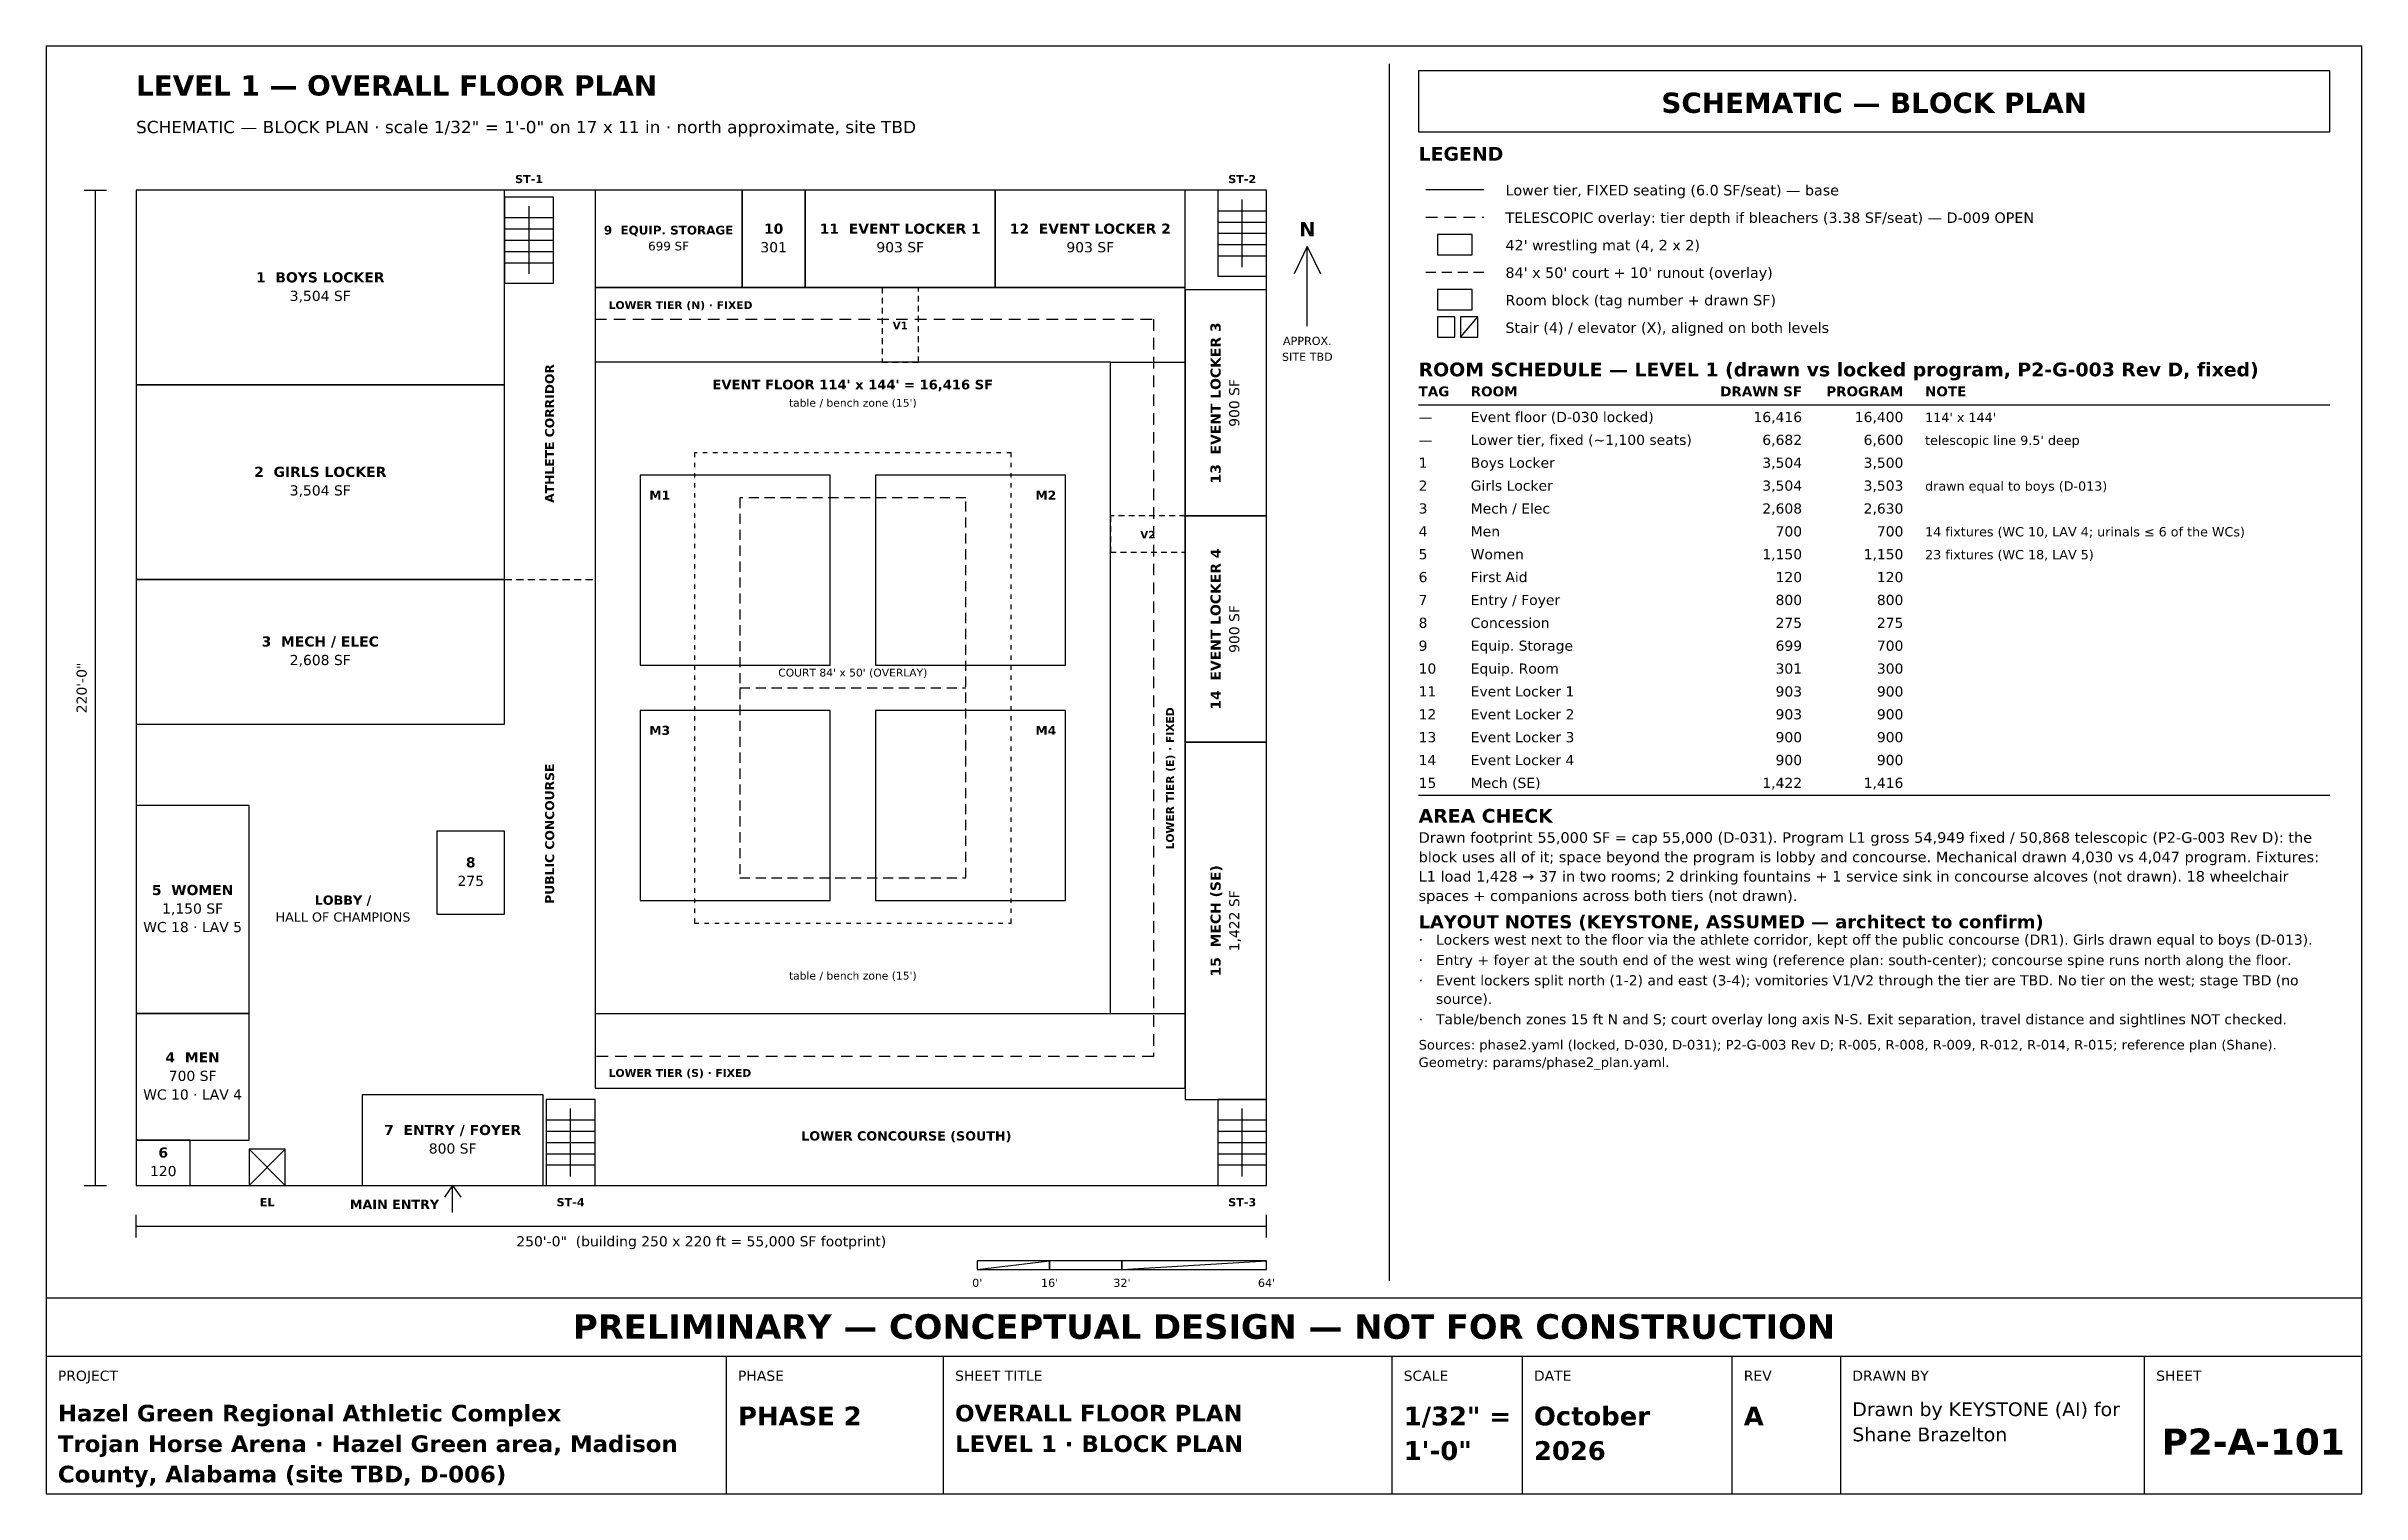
# Model space of a CAD drawing. Header units: inches. Extents: x 0.5 to 16.5, y 0.5 to 10.5.
import ezdxf
from ezdxf.enums import TextEntityAlignment as Align

# ---------------------------------------------------------------- set-up
doc = ezdxf.new("R2010")
doc.units = ezdxf.units.IN
doc.header["$MEASUREMENT"] = 0
for name, color, linetype in [('A-ANNO-DIMS', 7, 'Continuous'), ('A-ANNO-TABL', 7, 'Continuous'), ('A-ANNO-TEXT', 7, 'Continuous'), ('A-AREA-BLCK', 7, 'Continuous'), ('A-AREA-IDEN', 7, 'Continuous'), ('A-FLOR-CORT', 7, 'Continuous'), ('A-FLOR-MATS', 7, 'Continuous'), ('A-FLOR-STRS', 7, 'Continuous'), ('A-SEAT-FIXD', 7, 'Continuous'), ('A-SEAT-TELE', 7, 'Continuous'), ('A-WALL-BLDG', 7, 'Continuous'), ('G-ANNO-TTLB', 7, 'Continuous')]:
    doc.layers.add(name, color=color, linetype=linetype)
doc.styles.add('KS-BOLD', font='DejaVuSans-Bold.ttf')
doc.styles.add('KS-REG', font='DejaVuSans.ttf')

msp = doc.modelspace()

# ---------------------------------------------------------------- linework, layer by layer
at = {"layer": 'A-ANNO-DIMS'}
for p, q in [((0.761, 9.505), (0.917, 9.505)), ((0.839, 2.63), (0.839, 9.505)), ((9.214, 9.117), (9.124, 8.927)), ((9.214, 8.567), (9.214, 9.117)), ((9.214, 9.117), (9.304, 8.927)), ((0.761, 2.63), (0.917, 2.63)), ((3.308, 2.63), (3.251, 2.549)), ((3.308, 2.442), (3.308, 2.63)), ((3.308, 2.63), (3.364, 2.549)), ((1.12, 2.271), (1.12, 2.427)), ((8.932, 2.271), (8.932, 2.427)), ((1.12, 2.349), (8.932, 2.349)), ((6.933, 2.049), (7.433, 2.109)), ((7.933, 2.049), (8.932, 2.109))]:
    msp.add_line(p, q, dxfattribs=at)
for points in [[(6.933, 2.049), (7.433, 2.049), (7.433, 2.109), (6.933, 2.109)], [(7.433, 2.049), (7.933, 2.049), (7.933, 2.109), (7.433, 2.109)], [(7.933, 2.049), (8.932, 2.049), (8.932, 2.109), (7.933, 2.109)]]:
    msp.add_lwpolyline(points, close=True, dxfattribs=at)
at = {"layer": 'A-ANNO-TABL'}
for p, q in [((9.983, 8.022), (16.28, 8.022)), ((9.983, 5.326), (16.28, 5.326))]:
    msp.add_line(p, q, dxfattribs=at)
at = {"layer": 'A-ANNO-TEXT'}
for p, q in [((9.783, 1.97), (9.783, 10.38)), ((10.033, 9.51), (10.433, 9.51)), ((10.033, 9.32), (10.113, 9.32)), ((10.163, 9.32), (10.243, 9.32)), ((10.293, 9.32), (10.373, 9.32)), ((10.423, 9.32), (10.433, 9.32)), ((10.033, 8.94), (10.103, 8.94)), ((10.143, 8.94), (10.213, 8.94)), ((10.253, 8.94), (10.323, 8.94)), ((10.363, 8.94), (10.433, 8.94)), ((10.273, 8.49), (10.393, 8.63))]:
    msp.add_line(p, q, dxfattribs=at)
for points in [[(9.983, 9.91), (16.28, 9.91), (16.28, 10.33), (9.983, 10.33)], [(10.113, 9.06), (10.353, 9.06), (10.353, 9.2), (10.113, 9.2)], [(10.113, 8.68), (10.353, 8.68), (10.353, 8.82), (10.113, 8.82)], [(10.113, 8.49), (10.233, 8.49), (10.233, 8.63), (10.113, 8.63)], [(10.273, 8.49), (10.393, 8.49), (10.393, 8.63), (10.273, 8.63)]]:
    msp.add_lwpolyline(points, close=True, dxfattribs=at)
at = {"layer": 'A-AREA-BLCK'}
for p, q in [((6.316, 8.833), (6.276, 8.833)), ((6.276, 8.833), (6.276, 8.793)), ((6.386, 8.833), (6.346, 8.833)), ((6.456, 8.833), (6.416, 8.833)), ((6.526, 8.833), (6.486, 8.833)), ((6.526, 8.807), (6.526, 8.833)), ((6.276, 8.763), (6.276, 8.723)), ((6.276, 8.693), (6.276, 8.653)), ((6.526, 8.737), (6.526, 8.777)), ((6.526, 8.667), (6.526, 8.707)), ((6.276, 8.623), (6.276, 8.583)), ((6.276, 8.553), (6.276, 8.513)), ((6.276, 8.483), (6.276, 8.443)), ((6.526, 8.597), (6.526, 8.637)), ((6.526, 8.527), (6.526, 8.567)), ((6.526, 8.457), (6.526, 8.497)), ((6.276, 8.413), (6.276, 8.373)), ((6.276, 8.343), (6.276, 8.317)), ((6.526, 8.387), (6.526, 8.427)), ((6.526, 8.317), (6.526, 8.357)), ((6.276, 8.317), (6.316, 8.317)), ((6.346, 8.317), (6.386, 8.317)), ((6.416, 8.317), (6.456, 8.317)), ((6.486, 8.317), (6.526, 8.317)), ((7.88, 7.255), (7.854, 7.255)), ((7.854, 7.255), (7.854, 7.215)), ((7.95, 7.255), (7.91, 7.255)), ((8.02, 7.255), (7.98, 7.255)), ((8.09, 7.255), (8.05, 7.255)), ((8.16, 7.255), (8.12, 7.255)), ((8.23, 7.255), (8.19, 7.255)), ((8.3, 7.255), (8.26, 7.255)), ((8.37, 7.255), (8.33, 7.255)), ((8.37, 7.215), (8.37, 7.255)), ((7.854, 7.185), (7.854, 7.145)), ((7.854, 7.115), (7.854, 7.075)), ((7.854, 7.045), (7.854, 7.005)), ((8.37, 7.145), (8.37, 7.185)), ((8.37, 7.075), (8.37, 7.115)), ((8.37, 7.005), (8.37, 7.045)), ((7.854, 7.005), (7.894, 7.005)), ((7.924, 7.005), (7.964, 7.005)), ((7.994, 7.005), (8.034, 7.005)), ((8.064, 7.005), (8.104, 7.005)), ((8.134, 7.005), (8.174, 7.005)), ((8.204, 7.005), (8.244, 7.005)), ((8.274, 7.005), (8.314, 7.005)), ((8.344, 7.005), (8.37, 7.005)), ((3.667, 6.817), (3.717, 6.817)), ((3.747, 6.817), (3.797, 6.817)), ((3.827, 6.817), (3.877, 6.817)), ((3.907, 6.817), (3.957, 6.817)), ((3.987, 6.817), (4.037, 6.817)), ((4.067, 6.817), (4.117, 6.817)), ((4.147, 6.817), (4.197, 6.817)), ((4.227, 6.817), (4.277, 6.817))]:
    msp.add_line(p, q, dxfattribs=at)
for points in [[(1.12, 8.161), (3.667, 8.161), (3.667, 9.505), (1.12, 9.505)], [(4.292, 8.833), (5.308, 8.833), (5.308, 9.505), (4.292, 9.505)], [(5.308, 8.833), (5.745, 8.833), (5.745, 9.505), (5.308, 9.505)], [(5.745, 8.833), (7.058, 8.833), (7.058, 9.505), (5.745, 9.505)], [(7.058, 8.833), (8.37, 8.833), (8.37, 9.505), (7.058, 9.505)], [(8.37, 7.255), (8.932, 7.255), (8.932, 8.817), (8.37, 8.817)], [(1.12, 6.817), (3.667, 6.817), (3.667, 8.161), (1.12, 8.161)], [(8.37, 5.692), (8.932, 5.692), (8.932, 7.255), (8.37, 7.255)], [(1.12, 5.817), (3.667, 5.817), (3.667, 6.817), (1.12, 6.817)], [(8.37, 3.224), (8.932, 3.224), (8.932, 5.692), (8.37, 5.692)], [(1.12, 3.817), (1.901, 3.817), (1.901, 5.255), (1.12, 5.255)], [(3.198, 4.505), (3.667, 4.505), (3.667, 5.078), (3.198, 5.078)], [(1.12, 2.942), (1.901, 2.942), (1.901, 3.817), (1.12, 3.817)], [(2.683, 2.63), (3.933, 2.63), (3.933, 3.255), (2.683, 3.255)], [(1.12, 2.63), (1.495, 2.63), (1.495, 2.942), (1.12, 2.942)]]:
    msp.add_lwpolyline(points, close=True, dxfattribs=at)
at = {"layer": 'A-FLOR-CORT'}
for p, q in [((4.997, 7.692), (4.979, 7.692)), ((4.979, 7.692), (4.979, 7.662)), ((5.067, 7.692), (5.037, 7.692)), ((5.137, 7.692), (5.107, 7.692)), ((5.207, 7.692), (5.177, 7.692)), ((5.277, 7.692), (5.247, 7.692)), ((5.347, 7.692), (5.317, 7.692)), ((5.417, 7.692), (5.387, 7.692)), ((5.487, 7.692), (5.457, 7.692)), ((5.557, 7.692), (5.527, 7.692)), ((5.627, 7.692), (5.597, 7.692)), ((5.697, 7.692), (5.667, 7.692)), ((5.767, 7.692), (5.737, 7.692)), ((5.837, 7.692), (5.807, 7.692)), ((5.907, 7.692), (5.877, 7.692)), ((5.977, 7.692), (5.947, 7.692)), ((6.047, 7.692), (6.017, 7.692)), ((6.117, 7.692), (6.087, 7.692)), ((6.187, 7.692), (6.157, 7.692)), ((6.257, 7.692), (6.227, 7.692)), ((6.327, 7.692), (6.297, 7.692)), ((6.397, 7.692), (6.367, 7.692)), ((6.467, 7.692), (6.437, 7.692)), ((6.537, 7.692), (6.507, 7.692)), ((6.607, 7.692), (6.577, 7.692)), ((6.677, 7.692), (6.647, 7.692)), ((6.747, 7.692), (6.717, 7.692)), ((6.817, 7.692), (6.787, 7.692)), ((6.887, 7.692), (6.857, 7.692)), ((6.957, 7.692), (6.927, 7.692)), ((7.027, 7.692), (6.997, 7.692)), ((7.097, 7.692), (7.067, 7.692)), ((7.167, 7.692), (7.137, 7.692)), ((7.167, 7.662), (7.167, 7.692)), ((4.979, 7.622), (4.979, 7.592)), ((4.979, 7.552), (4.979, 7.522)), ((7.167, 7.592), (7.167, 7.622)), ((7.167, 7.522), (7.167, 7.552)), ((4.979, 7.482), (4.979, 7.452)), ((4.979, 7.412), (4.979, 7.382)), ((5.314, 7.38), (5.292, 7.38)), ((5.292, 7.38), (5.292, 7.31)), ((5.424, 7.38), (5.354, 7.38)), ((5.534, 7.38), (5.464, 7.38)), ((5.644, 7.38), (5.574, 7.38)), ((5.754, 7.38), (5.684, 7.38)), ((5.864, 7.38), (5.794, 7.38)), ((5.974, 7.38), (5.904, 7.38)), ((6.084, 7.38), (6.014, 7.38)), ((6.194, 7.38), (6.124, 7.38)), ((6.304, 7.38), (6.234, 7.38)), ((6.414, 7.38), (6.344, 7.38)), ((6.524, 7.38), (6.454, 7.38)), ((6.634, 7.38), (6.564, 7.38)), ((6.744, 7.38), (6.674, 7.38)), ((6.854, 7.38), (6.784, 7.38)), ((7.167, 7.452), (7.167, 7.482)), ((7.167, 7.382), (7.167, 7.412)), ((4.979, 7.342), (4.979, 7.312)), ((4.979, 7.272), (4.979, 7.242)), ((4.979, 7.202), (4.979, 7.172)), ((5.292, 7.27), (5.292, 7.2)), ((6.854, 7.285), (6.854, 7.355)), ((6.854, 7.175), (6.854, 7.245)), ((7.167, 7.312), (7.167, 7.342)), ((7.167, 7.242), (7.167, 7.272)), ((7.167, 7.172), (7.167, 7.202)), ((4.979, 7.132), (4.979, 7.102)), ((4.979, 7.062), (4.979, 7.032)), ((5.292, 7.16), (5.292, 7.09)), ((5.292, 7.05), (5.292, 6.98)), ((6.854, 7.065), (6.854, 7.135)), ((7.167, 7.102), (7.167, 7.132)), ((7.167, 7.032), (7.167, 7.062)), ((4.979, 6.992), (4.979, 6.962)), ((4.979, 6.922), (4.979, 6.893)), ((5.292, 6.94), (5.292, 6.87)), ((6.854, 6.955), (6.854, 7.025)), ((6.854, 6.845), (6.854, 6.915)), ((7.167, 6.962), (7.167, 6.992)), ((7.167, 6.893), (7.167, 6.922)), ((4.979, 6.853), (4.979, 6.822)), ((4.979, 6.782), (4.979, 6.752)), ((5.292, 6.83), (5.292, 6.76)), ((5.292, 6.72), (5.292, 6.65)), ((6.854, 6.735), (6.854, 6.805)), ((7.167, 6.822), (7.167, 6.853)), ((7.167, 6.752), (7.167, 6.782)), ((4.979, 6.712), (4.979, 6.682)), ((4.979, 6.643), (4.979, 6.612)), ((4.979, 6.572), (4.979, 6.542)), ((5.292, 6.61), (5.292, 6.54)), ((6.854, 6.625), (6.854, 6.695)), ((6.854, 6.515), (6.854, 6.585)), ((7.167, 6.682), (7.167, 6.712)), ((7.167, 6.612), (7.167, 6.643)), ((7.167, 6.542), (7.167, 6.572)), ((4.979, 6.502), (4.979, 6.472)), ((4.979, 6.432), (4.979, 6.402)), ((5.292, 6.5), (5.292, 6.43)), ((6.854, 6.405), (6.854, 6.475)), ((7.167, 6.472), (7.167, 6.502)), ((7.167, 6.402), (7.167, 6.432)), ((4.979, 6.362), (4.979, 6.332)), ((4.979, 6.292), (4.979, 6.262)), ((5.292, 6.39), (5.292, 6.32)), ((5.292, 6.28), (5.292, 6.21)), ((6.854, 6.295), (6.854, 6.365)), ((6.854, 6.185), (6.854, 6.255)), ((7.167, 6.332), (7.167, 6.362)), ((7.167, 6.262), (7.167, 6.292)), ((4.979, 6.222), (4.979, 6.192)), ((4.979, 6.152), (4.979, 6.122)), ((4.979, 6.082), (4.979, 6.052)), ((5.292, 6.17), (5.292, 6.1)), ((6.854, 6.075), (6.854, 6.145)), ((7.167, 6.192), (7.167, 6.222)), ((7.167, 6.122), (7.167, 6.152)), ((7.167, 6.052), (7.167, 6.082)), ((4.979, 6.012), (4.979, 5.982)), ((4.979, 5.942), (4.979, 5.912)), ((5.292, 6.067), (5.362, 6.067)), ((5.292, 6.06), (5.292, 5.99)), ((5.292, 5.95), (5.292, 5.88)), ((5.402, 6.067), (5.472, 6.067)), ((5.512, 6.067), (5.582, 6.067)), ((5.622, 6.067), (5.692, 6.067)), ((5.732, 6.067), (5.802, 6.067)), ((5.842, 6.067), (5.912, 6.067)), ((5.952, 6.067), (6.022, 6.067)), ((6.062, 6.067), (6.132, 6.067)), ((6.172, 6.067), (6.242, 6.067)), ((6.282, 6.067), (6.352, 6.067)), ((6.392, 6.067), (6.462, 6.067)), ((6.502, 6.067), (6.572, 6.067)), ((6.612, 6.067), (6.682, 6.067)), ((6.722, 6.067), (6.792, 6.067)), ((6.832, 6.067), (6.854, 6.067)), ((6.854, 5.965), (6.854, 6.035)), ((6.854, 5.855), (6.854, 5.925)), ((7.167, 5.982), (7.167, 6.012)), ((7.167, 5.912), (7.167, 5.942)), ((4.979, 5.872), (4.979, 5.842)), ((4.979, 5.802), (4.979, 5.772)), ((5.292, 5.84), (5.292, 5.77)), ((6.854, 5.745), (6.854, 5.815)), ((7.167, 5.842), (7.167, 5.872)), ((7.167, 5.772), (7.167, 5.802)), ((4.979, 5.732), (4.979, 5.702)), ((4.979, 5.662), (4.979, 5.632)), ((5.292, 5.73), (5.292, 5.66)), ((5.292, 5.62), (5.292, 5.55)), ((6.854, 5.635), (6.854, 5.705)), ((7.167, 5.702), (7.167, 5.732)), ((7.167, 5.632), (7.167, 5.662)), ((4.979, 5.592), (4.979, 5.562)), ((4.979, 5.522), (4.979, 5.492)), ((4.979, 5.452), (4.979, 5.422)), ((5.292, 5.51), (5.292, 5.44)), ((6.854, 5.525), (6.854, 5.595)), ((6.854, 5.415), (6.854, 5.485)), ((7.167, 5.562), (7.167, 5.592)), ((7.167, 5.492), (7.167, 5.522)), ((7.167, 5.422), (7.167, 5.452)), ((4.979, 5.382), (4.979, 5.352)), ((4.979, 5.312), (4.979, 5.282)), ((5.292, 5.4), (5.292, 5.33)), ((5.292, 5.29), (5.292, 5.22)), ((6.854, 5.305), (6.854, 5.375)), ((7.167, 5.352), (7.167, 5.382)), ((7.167, 5.282), (7.167, 5.312)), ((4.979, 5.242), (4.979, 5.213)), ((4.979, 5.172), (4.979, 5.143)), ((5.292, 5.18), (5.292, 5.11)), ((6.854, 5.195), (6.854, 5.265)), ((6.854, 5.085), (6.854, 5.155)), ((7.167, 5.213), (7.167, 5.242)), ((7.167, 5.143), (7.167, 5.172)), ((4.979, 5.103), (4.979, 5.072)), ((4.979, 5.032), (4.979, 5.002)), ((4.979, 4.962), (4.979, 4.933)), ((5.292, 5.07), (5.292, 5)), ((6.854, 4.975), (6.854, 5.045)), ((7.167, 5.072), (7.167, 5.103)), ((7.167, 5.002), (7.167, 5.032)), ((7.167, 4.933), (7.167, 4.962)), ((4.979, 4.893), (4.979, 4.862)), ((4.979, 4.822), (4.979, 4.792)), ((5.292, 4.96), (5.292, 4.89)), ((5.292, 4.85), (5.292, 4.78)), ((6.854, 4.865), (6.854, 4.935)), ((6.854, 4.755), (6.854, 4.825)), ((7.167, 4.862), (7.167, 4.893)), ((7.167, 4.792), (7.167, 4.822)), ((4.979, 4.752), (4.979, 4.723)), ((4.979, 4.683), (4.979, 4.652)), ((5.292, 4.755), (5.362, 4.755)), ((5.402, 4.755), (5.472, 4.755)), ((5.512, 4.755), (5.582, 4.755)), ((5.622, 4.755), (5.692, 4.755)), ((5.732, 4.755), (5.802, 4.755)), ((5.842, 4.755), (5.912, 4.755)), ((5.952, 4.755), (6.022, 4.755)), ((6.062, 4.755), (6.132, 4.755)), ((6.172, 4.755), (6.242, 4.755)), ((6.282, 4.755), (6.352, 4.755)), ((6.392, 4.755), (6.462, 4.755)), ((6.502, 4.755), (6.572, 4.755)), ((6.612, 4.755), (6.682, 4.755)), ((6.722, 4.755), (6.792, 4.755)), ((6.832, 4.755), (6.854, 4.755)), ((7.167, 4.723), (7.167, 4.752)), ((7.167, 4.652), (7.167, 4.683)), ((4.979, 4.612), (4.979, 4.582)), ((4.979, 4.542), (4.979, 4.513)), ((7.167, 4.582), (7.167, 4.612)), ((7.167, 4.513), (7.167, 4.542)), ((4.979, 4.473), (4.979, 4.442)), ((4.979, 4.442), (5.009, 4.442)), ((5.049, 4.442), (5.079, 4.442)), ((5.119, 4.442), (5.149, 4.442)), ((5.189, 4.442), (5.219, 4.442)), ((5.259, 4.442), (5.289, 4.442)), ((5.329, 4.442), (5.359, 4.442)), ((5.399, 4.442), (5.429, 4.442)), ((5.469, 4.442), (5.499, 4.442)), ((5.539, 4.442), (5.569, 4.442)), ((5.609, 4.442), (5.639, 4.442)), ((5.679, 4.442), (5.709, 4.442)), ((5.749, 4.442), (5.779, 4.442)), ((5.819, 4.442), (5.849, 4.442)), ((5.889, 4.442), (5.919, 4.442)), ((5.959, 4.442), (5.989, 4.442)), ((6.029, 4.442), (6.059, 4.442)), ((6.099, 4.442), (6.129, 4.442)), ((6.169, 4.442), (6.199, 4.442)), ((6.239, 4.442), (6.269, 4.442)), ((6.309, 4.442), (6.339, 4.442)), ((6.379, 4.442), (6.409, 4.442)), ((6.449, 4.442), (6.479, 4.442)), ((6.519, 4.442), (6.549, 4.442)), ((6.589, 4.442), (6.619, 4.442)), ((6.659, 4.442), (6.689, 4.442)), ((6.729, 4.442), (6.759, 4.442)), ((6.799, 4.442), (6.829, 4.442)), ((6.869, 4.442), (6.899, 4.442)), ((6.939, 4.442), (6.969, 4.442)), ((7.009, 4.442), (7.039, 4.442)), ((7.079, 4.442), (7.109, 4.442)), ((7.149, 4.442), (7.167, 4.442)), ((7.167, 4.442), (7.167, 4.473))]:
    msp.add_line(p, q, dxfattribs=at)
at = {"layer": 'A-FLOR-MATS'}
for points in [[(4.292, 3.817), (7.854, 3.817), (7.854, 8.317), (4.292, 8.317)], [(4.604, 6.224), (5.917, 6.224), (5.917, 7.536), (4.604, 7.536)], [(6.229, 6.224), (7.542, 6.224), (7.542, 7.536), (6.229, 7.536)], [(4.604, 4.599), (5.917, 4.599), (5.917, 5.911), (4.604, 5.911)], [(6.229, 4.599), (7.542, 4.599), (7.542, 5.911), (6.229, 5.911)]]:
    msp.add_lwpolyline(points, close=True, dxfattribs=at)
at = {"layer": 'A-FLOR-STRS'}
for p, q in [((8.764, 8.974), (8.764, 9.442)), ((3.667, 9.317), (4.004, 9.317)), ((3.836, 8.927), (3.836, 9.396)), ((8.595, 9.364), (8.932, 9.364)), ((8.595, 9.286), (8.932, 9.286)), ((3.667, 9.239), (4.004, 9.239)), ((3.667, 9.161), (4.004, 9.161)), ((8.595, 9.208), (8.932, 9.208)), ((8.595, 9.13), (8.932, 9.13)), ((3.667, 9.083), (4.004, 9.083)), ((3.667, 9.005), (4.004, 9.005)), ((8.595, 9.052), (8.932, 9.052)), ((3.954, 3.083), (4.292, 3.083)), ((4.123, 2.692), (4.123, 3.161)), ((8.595, 3.083), (8.932, 3.083)), ((8.764, 2.692), (8.764, 3.161)), ((1.901, 2.63), (2.151, 2.88)), ((1.901, 2.88), (2.151, 2.63)), ((3.954, 3.005), (4.292, 3.005)), ((3.954, 2.927), (4.292, 2.927)), ((8.595, 3.005), (8.932, 3.005)), ((8.595, 2.927), (8.932, 2.927)), ((3.954, 2.849), (4.292, 2.849)), ((3.954, 2.771), (4.292, 2.771)), ((8.595, 2.849), (8.932, 2.849)), ((8.595, 2.771), (8.932, 2.771))]:
    msp.add_line(p, q, dxfattribs=at)
for points in [[(3.667, 8.864), (4.004, 8.864), (4.004, 9.458), (3.667, 9.458)], [(8.595, 8.911), (8.932, 8.911), (8.932, 9.505), (8.595, 9.505)], [(3.954, 2.63), (4.292, 2.63), (4.292, 3.224), (3.954, 3.224)], [(8.595, 2.63), (8.932, 2.63), (8.932, 3.224), (8.595, 3.224)], [(1.901, 2.63), (2.151, 2.63), (2.151, 2.88), (1.901, 2.88)]]:
    msp.add_lwpolyline(points, close=True, dxfattribs=at)
at = {"layer": 'A-SEAT-FIXD'}
for p, q in [((7.854, 8.317), (8.37, 8.317)), ((7.854, 3.817), (7.854, 8.317)), ((7.854, 3.817), (8.37, 3.817))]:
    msp.add_line(p, q, dxfattribs=at)
msp.add_lwpolyline([(4.292, 3.302), (8.37, 3.302), (8.37, 8.833), (4.292, 8.833)], close=True, dxfattribs=at)
at = {"layer": 'A-SEAT-TELE'}
for p, q in [((4.292, 8.615), (4.372, 8.615)), ((4.422, 8.615), (4.502, 8.615)), ((4.552, 8.615), (4.632, 8.615)), ((4.682, 8.615), (4.762, 8.615)), ((4.812, 8.615), (4.892, 8.615)), ((4.942, 8.615), (5.022, 8.615)), ((5.072, 8.615), (5.152, 8.615)), ((5.202, 8.615), (5.282, 8.615)), ((5.332, 8.615), (5.412, 8.615)), ((5.462, 8.615), (5.542, 8.615)), ((5.592, 8.615), (5.672, 8.615)), ((5.722, 8.615), (5.802, 8.615)), ((5.852, 8.615), (5.932, 8.615)), ((5.982, 8.615), (6.062, 8.615)), ((6.112, 8.615), (6.192, 8.615)), ((6.242, 8.615), (6.322, 8.615)), ((6.372, 8.615), (6.452, 8.615)), ((6.502, 8.615), (6.582, 8.615)), ((6.632, 8.615), (6.712, 8.615)), ((6.762, 8.615), (6.842, 8.615)), ((6.892, 8.615), (6.972, 8.615)), ((7.022, 8.615), (7.102, 8.615)), ((7.152, 8.615), (7.232, 8.615)), ((7.282, 8.615), (7.362, 8.615)), ((7.412, 8.615), (7.492, 8.615)), ((7.542, 8.615), (7.622, 8.615)), ((7.672, 8.615), (7.752, 8.615)), ((7.802, 8.615), (7.882, 8.615)), ((7.932, 8.615), (8.012, 8.615)), ((8.062, 8.615), (8.142, 8.615)), ((8.152, 8.615), (8.152, 8.535)), ((8.152, 8.485), (8.152, 8.405)), ((8.152, 8.355), (8.152, 8.275)), ((8.152, 8.225), (8.152, 8.145)), ((8.152, 8.095), (8.152, 8.015)), ((8.152, 7.965), (8.152, 7.885)), ((8.152, 7.835), (8.152, 7.755)), ((8.152, 7.705), (8.152, 7.625)), ((8.152, 7.575), (8.152, 7.495)), ((8.152, 7.445), (8.152, 7.365)), ((8.152, 7.315), (8.152, 7.235)), ((8.152, 7.185), (8.152, 7.105)), ((8.152, 7.055), (8.152, 6.975)), ((8.152, 6.925), (8.152, 6.845)), ((8.152, 6.795), (8.152, 6.715)), ((8.152, 6.665), (8.152, 6.585)), ((8.152, 6.535), (8.152, 6.455)), ((8.152, 6.405), (8.152, 6.325)), ((8.152, 6.275), (8.152, 6.195)), ((8.152, 6.145), (8.152, 6.065)), ((8.152, 6.015), (8.152, 5.935)), ((8.152, 5.885), (8.152, 5.805)), ((8.152, 5.755), (8.152, 5.675)), ((8.152, 5.625), (8.152, 5.545)), ((8.152, 5.495), (8.152, 5.415)), ((8.152, 5.365), (8.152, 5.285)), ((8.152, 5.235), (8.152, 5.155)), ((8.152, 5.105), (8.152, 5.025)), ((8.152, 4.975), (8.152, 4.895)), ((8.152, 4.845), (8.152, 4.765)), ((8.152, 4.715), (8.152, 4.635)), ((8.152, 4.585), (8.152, 4.505)), ((8.152, 4.455), (8.152, 4.375)), ((8.152, 4.325), (8.152, 4.245)), ((8.152, 4.195), (8.152, 4.115)), ((8.152, 4.065), (8.152, 3.985)), ((8.152, 3.935), (8.152, 3.855)), ((8.152, 3.805), (8.152, 3.725)), ((4.382, 3.52), (4.302, 3.52)), ((4.512, 3.52), (4.432, 3.52)), ((4.642, 3.52), (4.562, 3.52)), ((4.772, 3.52), (4.692, 3.52)), ((4.902, 3.52), (4.822, 3.52)), ((5.032, 3.52), (4.952, 3.52)), ((5.162, 3.52), (5.082, 3.52)), ((5.292, 3.52), (5.212, 3.52)), ((5.422, 3.52), (5.342, 3.52)), ((5.552, 3.52), (5.472, 3.52)), ((5.682, 3.52), (5.602, 3.52)), ((5.812, 3.52), (5.732, 3.52)), ((5.942, 3.52), (5.862, 3.52)), ((6.072, 3.52), (5.992, 3.52)), ((6.202, 3.52), (6.122, 3.52)), ((6.332, 3.52), (6.252, 3.52)), ((6.462, 3.52), (6.382, 3.52)), ((6.592, 3.52), (6.512, 3.52)), ((6.722, 3.52), (6.642, 3.52)), ((6.852, 3.52), (6.772, 3.52)), ((6.982, 3.52), (6.902, 3.52)), ((7.112, 3.52), (7.032, 3.52)), ((7.242, 3.52), (7.162, 3.52)), ((7.372, 3.52), (7.292, 3.52)), ((7.502, 3.52), (7.422, 3.52)), ((7.632, 3.52), (7.552, 3.52)), ((7.762, 3.52), (7.682, 3.52)), ((7.892, 3.52), (7.812, 3.52)), ((8.022, 3.52), (7.942, 3.52)), ((8.152, 3.52), (8.072, 3.52)), ((8.152, 3.675), (8.152, 3.595)), ((8.152, 3.545), (8.152, 3.52))]:
    msp.add_line(p, q, dxfattribs=at)
at = {"layer": 'A-WALL-BLDG'}
msp.add_lwpolyline([(1.12, 2.63), (8.932, 2.63), (8.932, 9.505), (1.12, 9.505)], close=True, dxfattribs=at)
at = {"layer": 'G-ANNO-TTLB'}
for p, q in [((0.5, 1.45), (16.5, 1.45)), ((5.2, 0.5), (5.2, 1.45)), ((6.7, 0.5), (6.7, 1.45)), ((9.8, 0.5), (9.8, 1.45)), ((10.7, 0.5), (10.7, 1.45)), ((12.15, 0.5), (12.15, 1.45)), ((12.9, 0.5), (12.9, 1.45)), ((15, 0.5), (15, 1.45))]:
    msp.add_line(p, q, dxfattribs=at)
for points in [[(0.5, 0.5), (16.5, 0.5), (16.5, 10.5), (0.5, 10.5)], [(0.5, 1.45), (16.5, 1.45), (16.5, 1.85), (0.5, 1.85)]]:
    msp.add_lwpolyline(points, close=True, dxfattribs=at)

# ---------------------------------------------------------------- texts
at = {"layer": 'A-ANNO-DIMS'}
for s, height, style, p in [('N', 0.1, 'KS-BOLD', (9.214, 9.187)), ('APPROX.', 0.056, 'KS-REG', (9.214, 8.437)), ('SITE TBD', 0.056, 'KS-REG', (9.214, 8.327)), ('250\'-0"  (building 250 x 220 ft = 55,000 SF footprint)', 0.07, 'KS-REG', (5.026, 2.209)), ("0'", 0.056, 'KS-REG', (6.933, 1.929)), ("16'", 0.056, 'KS-REG', (7.433, 1.929)), ("32'", 0.056, 'KS-REG', (7.933, 1.929)), ("64'", 0.056, 'KS-REG', (8.932, 1.929))]:
    msp.add_text(s, height=height, dxfattribs=dict(at, style=style)).set_placement(p, align=Align.CENTER)
at = {"layer": 'A-ANNO-DIMS', "style": 'KS-REG'}
msp.add_text('220\'-0"', height=0.07, rotation=90, dxfattribs=at).set_placement((0.779, 6.067), align=Align.CENTER)
at = {"layer": 'A-ANNO-TABL'}
for s, height, style, p in [('TAG', 0.068, 'KS-BOLD', (9.983, 8.082)), ('ROOM', 0.068, 'KS-BOLD', (10.343, 8.082)), ('NOTE', 0.068, 'KS-BOLD', (13.483, 8.082)), ('—', 0.07, 'KS-REG', (9.983, 7.904)), ('Event floor (D-030 locked)', 0.07, 'KS-REG', (10.343, 7.904)), ("114' x 144'", 0.064, 'KS-REG', (13.483, 7.904)), ('—', 0.07, 'KS-REG', (9.983, 7.746)), ('Lower tier, fixed (~1,100 seats)', 0.07, 'KS-REG', (10.343, 7.746)), ("telescopic line 9.5' deep", 0.064, 'KS-REG', (13.483, 7.746)), ('1', 0.07, 'KS-REG', (9.983, 7.588)), ('Boys Locker', 0.07, 'KS-REG', (10.343, 7.588)), ('2', 0.07, 'KS-REG', (9.983, 7.43)), ('Girls Locker', 0.07, 'KS-REG', (10.343, 7.43)), ('drawn equal to boys (D-013)', 0.064, 'KS-REG', (13.483, 7.43)), ('3', 0.07, 'KS-REG', (9.983, 7.272)), ('Mech / Elec', 0.07, 'KS-REG', (10.343, 7.272)), ('4', 0.07, 'KS-REG', (9.983, 7.114)), ('Men', 0.07, 'KS-REG', (10.343, 7.114)), ('14 fixtures (WC 10, LAV 4; urinals ≤ 6 of the WCs)', 0.064, 'KS-REG', (13.483, 7.114)), ('5', 0.07, 'KS-REG', (9.983, 6.956)), ('Women', 0.07, 'KS-REG', (10.343, 6.956)), ('23 fixtures (WC 18, LAV 5)', 0.064, 'KS-REG', (13.483, 6.956)), ('6', 0.07, 'KS-REG', (9.983, 6.798)), ('First Aid', 0.07, 'KS-REG', (10.343, 6.798)), ('7', 0.07, 'KS-REG', (9.983, 6.64)), ('Entry / Foyer', 0.07, 'KS-REG', (10.343, 6.64)), ('8', 0.07, 'KS-REG', (9.983, 6.482)), ('Concession', 0.07, 'KS-REG', (10.343, 6.482)), ('9', 0.07, 'KS-REG', (9.983, 6.324)), ('Equip. Storage', 0.07, 'KS-REG', (10.343, 6.324)), ('10', 0.07, 'KS-REG', (9.983, 6.166)), ('Equip. Room', 0.07, 'KS-REG', (10.343, 6.166)), ('Event Locker 1', 0.07, 'KS-REG', (10.343, 6.008)), ('11', 0.07, 'KS-REG', (9.983, 6.008)), ('12', 0.07, 'KS-REG', (9.983, 5.85)), ('Event Locker 2', 0.07, 'KS-REG', (10.343, 5.85)), ('13', 0.07, 'KS-REG', (9.983, 5.692)), ('Event Locker 3', 0.07, 'KS-REG', (10.343, 5.692)), ('14', 0.07, 'KS-REG', (9.983, 5.534)), ('Event Locker 4', 0.07, 'KS-REG', (10.343, 5.534)), ('15', 0.07, 'KS-REG', (9.983, 5.376)), ('Mech (SE)', 0.07, 'KS-REG', (10.343, 5.376))]:
    msp.add_text(s, height=height, dxfattribs=dict(at, style=style)).set_placement(p)
for s, height, style, p in [('DRAWN SF', 0.068, 'KS-BOLD', (12.633, 8.082)), ('PROGRAM', 0.068, 'KS-BOLD', (13.333, 8.082)), ('16,416', 0.07, 'KS-REG', (12.633, 7.904)), ('16,400', 0.07, 'KS-REG', (13.333, 7.904)), ('6,682', 0.07, 'KS-REG', (12.633, 7.746)), ('6,600', 0.07, 'KS-REG', (13.333, 7.746)), ('3,504', 0.07, 'KS-REG', (12.633, 7.588)), ('3,500', 0.07, 'KS-REG', (13.333, 7.588)), ('3,504', 0.07, 'KS-REG', (12.633, 7.43)), ('3,503', 0.07, 'KS-REG', (13.333, 7.43)), ('2,608', 0.07, 'KS-REG', (12.633, 7.272)), ('2,630', 0.07, 'KS-REG', (13.333, 7.272)), ('700', 0.07, 'KS-REG', (12.633, 7.114)), ('700', 0.07, 'KS-REG', (13.333, 7.114)), ('1,150', 0.07, 'KS-REG', (12.633, 6.956)), ('1,150', 0.07, 'KS-REG', (13.333, 6.956)), ('120', 0.07, 'KS-REG', (12.633, 6.798)), ('120', 0.07, 'KS-REG', (13.333, 6.798)), ('800', 0.07, 'KS-REG', (12.633, 6.64)), ('800', 0.07, 'KS-REG', (13.333, 6.64)), ('275', 0.07, 'KS-REG', (12.633, 6.482)), ('275', 0.07, 'KS-REG', (13.333, 6.482)), ('699', 0.07, 'KS-REG', (12.633, 6.324)), ('700', 0.07, 'KS-REG', (13.333, 6.324)), ('301', 0.07, 'KS-REG', (12.633, 6.166)), ('300', 0.07, 'KS-REG', (13.333, 6.166)), ('903', 0.07, 'KS-REG', (12.633, 6.008)), ('903', 0.07, 'KS-REG', (12.633, 5.85)), ('900', 0.07, 'KS-REG', (13.333, 6.008)), ('900', 0.07, 'KS-REG', (13.333, 5.85)), ('900', 0.07, 'KS-REG', (12.633, 5.692)), ('900', 0.07, 'KS-REG', (13.333, 5.692)), ('900', 0.07, 'KS-REG', (12.633, 5.534)), ('900', 0.07, 'KS-REG', (13.333, 5.534)), ('1,422', 0.07, 'KS-REG', (12.633, 5.376)), ('1,416', 0.07, 'KS-REG', (13.333, 5.376))]:
    msp.add_text(s, height=height, dxfattribs=dict(at, style=style)).set_placement(p, align=Align.RIGHT)
at = {"layer": 'A-ANNO-TEXT'}
for s, height, style, p in [('LEVEL 1 — OVERALL FLOOR PLAN', 0.14, 'KS-BOLD', (1.12, 10.16)), ('SCHEMATIC — BLOCK PLAN · scale 1/32" = 1\'-0" on 17 x 11 in · north approximate, site TBD', 0.085, 'KS-REG', (1.12, 9.9)), ('LEGEND', 0.095, 'KS-BOLD', (9.983, 9.71)), ('Lower tier, FIXED seating (6.0 SF/seat) — base', 0.072, 'KS-REG', (10.583, 9.47)), ('TELESCOPIC overlay: tier depth if bleachers (3.38 SF/seat) — D-009 OPEN', 0.072, 'KS-REG', (10.583, 9.28)), ("42' wrestling mat (4, 2 x 2)", 0.072, 'KS-REG', (10.583, 9.09)), ("84' x 50' court + 10' runout (overlay)", 0.072, 'KS-REG', (10.583, 8.9)), ('Room block (tag number + drawn SF)', 0.072, 'KS-REG', (10.583, 8.71)), ('Stair (4) / elevator (X), aligned on both levels', 0.072, 'KS-REG', (10.583, 8.52)), ('ROOM SCHEDULE — LEVEL 1 (drawn vs locked program, P2-G-003 Rev D, fixed)', 0.095, 'KS-BOLD', (9.983, 8.22)), ('AREA CHECK', 0.095, 'KS-BOLD', (9.983, 5.136)), ('Drawn footprint 55,000 SF = cap 55,000 (D-031). Program L1 gross 54,949 fixed / 50,868 telescopic (P2-G-003 Rev D): the', 0.073, 'KS-REG', (9.983, 4.997)), ('block uses all of it; space beyond the program is lobby and concourse. Mechanical drawn 4,030 vs 4,047 program. Fixtures:', 0.073, 'KS-REG', (9.983, 4.863)), ('L1 load 1,428 → 37 in two rooms; 2 drinking fountains + 1 service sink in concourse alcoves (not drawn). 18 wheelchair', 0.073, 'KS-REG', (9.983, 4.729)), ('spaces + companions across both tiers (not drawn).', 0.073, 'KS-REG', (9.983, 4.595)), ('LAYOUT NOTES (KEYSTONE, ASSUMED — architect to confirm)', 0.09, 'KS-BOLD', (9.983, 4.407)), ('·', 0.07, 'KS-REG', (9.983, 4.293)), ('Lockers west next to the floor via the athlete corridor, kept off the public concourse (DR1). Girls drawn equal to boys (D-013).', 0.07, 'KS-REG', (10.103, 4.293)), ('·', 0.07, 'KS-REG', (9.983, 4.152)), ('Entry + foyer at the south end of the west wing (reference plan: south-center); concourse spine runs north along the floor.', 0.07, 'KS-REG', (10.103, 4.152)), ('·', 0.07, 'KS-REG', (9.983, 4.012)), ('Event lockers split north (1-2) and east (3-4); vomitories V1/V2 through the tier are TBD. No tier on the west; stage TBD (no', 0.07, 'KS-REG', (10.103, 4.012)), ('source).', 0.07, 'KS-REG', (10.103, 3.884)), ('·', 0.07, 'KS-REG', (9.983, 3.743)), ('Table/bench zones 15 ft N and S; court overlay long axis N-S. Exit separation, travel distance and sightlines NOT checked.', 0.07, 'KS-REG', (10.103, 3.743)), ('Sources: phase2.yaml (locked, D-030, D-031); P2-G-003 Rev D; R-005, R-008, R-009, R-012, R-014, R-015; reference plan (Shane).', 0.066, 'KS-REG', (9.983, 3.569)), ('Geometry: params/phase2_plan.yaml.', 0.066, 'KS-REG', (9.983, 3.448))]:
    msp.add_text(s, height=height, dxfattribs=dict(at, style=style)).set_placement(p)
at = {"layer": 'A-ANNO-TEXT', "style": 'KS-BOLD'}
msp.add_text('SCHEMATIC — BLOCK PLAN', height=0.14, dxfattribs=at).set_placement((13.131, 10.04), align=Align.CENTER)
at = {"layer": 'A-AREA-IDEN'}
for s, height, style, p in [('ST-1', 0.056, 'KS-BOLD', (3.836, 9.555)), ('ST-2', 0.056, 'KS-BOLD', (8.764, 9.555)), ('9  EQUIP. STORAGE', 0.06, 'KS-BOLD', (4.8, 9.2)), ('699 SF', 0.06, 'KS-REG', (4.8, 9.09)), ('301', 0.07, 'KS-REG', (5.526, 9.077)), ('10', 0.07, 'KS-BOLD', (5.526, 9.205)), ('11  EVENT LOCKER 1', 0.07, 'KS-BOLD', (6.401, 9.205)), ('903 SF', 0.07, 'KS-REG', (6.401, 9.077)), ('12  EVENT LOCKER 2', 0.07, 'KS-BOLD', (7.714, 9.205)), ('903 SF', 0.07, 'KS-REG', (7.714, 9.077)), ('1  BOYS LOCKER', 0.07, 'KS-BOLD', (2.393, 8.869)), ('3,504 SF', 0.07, 'KS-REG', (2.393, 8.741)), ('V1', 0.052, 'KS-BOLD', (6.401, 8.545)), ("EVENT FLOOR 114' x 144' = 16,416 SF", 0.066, 'KS-BOLD', (6.073, 8.13)), ("table / bench zone (15')", 0.054, 'KS-REG', (6.073, 8.01)), ('2  GIRLS LOCKER', 0.07, 'KS-BOLD', (2.393, 7.525)), ('3,504 SF', 0.07, 'KS-REG', (2.393, 7.397)), ('V2', 0.052, 'KS-BOLD', (8.112, 7.1)), ('3  MECH / ELEC', 0.07, 'KS-BOLD', (2.393, 6.353)), ('2,608 SF', 0.07, 'KS-REG', (2.393, 6.225)), ("COURT 84' x 50' (OVERLAY)", 0.054, 'KS-REG', (6.073, 6.146)), ('8', 0.07, 'KS-BOLD', (3.433, 4.827)), ('5  WOMEN', 0.07, 'KS-BOLD', (1.511, 4.636)), ('275', 0.07, 'KS-REG', (3.433, 4.699)), ('1,150 SF', 0.07, 'KS-REG', (1.511, 4.508)), ('HALL OF CHAMPIONS', 0.064, 'KS-REG', (2.55, 4.452)), ('LOBBY /', 0.064, 'KS-BOLD', (2.55, 4.569)), ('WC 18 · LAV 5', 0.07, 'KS-REG', (1.511, 4.38)), ("table / bench zone (15')", 0.054, 'KS-REG', (6.073, 4.052)), ('4  MEN', 0.07, 'KS-BOLD', (1.511, 3.48)), ('700 SF', 0.07, 'KS-REG', (1.511, 3.352)), ('WC 10 · LAV 4', 0.07, 'KS-REG', (1.511, 3.223)), ('7  ENTRY / FOYER', 0.07, 'KS-BOLD', (3.308, 2.978)), ('6', 0.07, 'KS-BOLD', (1.308, 2.822)), ('800 SF', 0.07, 'KS-REG', (3.308, 2.85)), ('LOWER CONCOURSE (SOUTH)', 0.064, 'KS-BOLD', (6.443, 2.94)), ('120', 0.07, 'KS-REG', (1.308, 2.694)), ('EL', 0.056, 'KS-BOLD', (2.026, 2.486)), ('ST-4', 0.056, 'KS-BOLD', (4.123, 2.486)), ('ST-3', 0.056, 'KS-BOLD', (8.764, 2.486))]:
    msp.add_text(s, height=height, dxfattribs=dict(at, style=style)).set_placement(p, align=Align.CENTER)
at = {"layer": 'A-AREA-IDEN', "style": 'KS-BOLD'}
for s, height, p in [('LOWER TIER (N) · FIXED', 0.054, (4.386, 8.685)), ('M1', 0.062, (4.667, 7.368)), ('M3', 0.062, (4.667, 5.743)), ('LOWER TIER (S) · FIXED', 0.054, (4.386, 3.38))]:
    msp.add_text(s, height=height, dxfattribs=at).set_placement(p)
at = {"layer": 'A-AREA-IDEN'}
for s, height, style, p in [('13  EVENT LOCKER 3', 0.07, 'KS-BOLD', (8.615, 8.036)), ('ATHLETE CORRIDOR', 0.062, 'KS-BOLD', (4.009, 7.825)), ('900 SF', 0.07, 'KS-REG', (8.744, 8.036)), ('14  EVENT LOCKER 4', 0.07, 'KS-BOLD', (8.615, 6.474)), ('900 SF', 0.07, 'KS-REG', (8.744, 6.474)), ('LOWER TIER (E) · FIXED', 0.054, 'KS-BOLD', (8.292, 5.442)), ('PUBLIC CONCOURSE', 0.062, 'KS-BOLD', (4.009, 5.06)), ('15  MECH (SE)', 0.07, 'KS-BOLD', (8.615, 4.458)), ('1,422 SF', 0.07, 'KS-REG', (8.744, 4.458))]:
    msp.add_text(s, height=height, rotation=90, dxfattribs=dict(at, style=style)).set_placement(p, align=Align.CENTER)
at = {"layer": 'A-AREA-IDEN', "style": 'KS-BOLD'}
for s, height, p in [('M2', 0.062, (7.479, 7.368)), ('M4', 0.062, (7.479, 5.743)), ('MAIN ENTRY', 0.064, (3.214, 2.467))]:
    msp.add_text(s, height=height, dxfattribs=at).set_placement(p, align=Align.RIGHT)
at = {"layer": 'G-ANNO-TTLB', "style": 'KS-BOLD'}
for s, height, p in [('PRELIMINARY — CONCEPTUAL DESIGN — NOT FOR CONSTRUCTION', 0.17, (8.5, 1.57)), ('P2-A-101', 0.18, (15.75, 0.77))]:
    msp.add_text(s, height=height, dxfattribs=at).set_placement(p, align=Align.CENTER)
at = {"layer": 'G-ANNO-TTLB'}
for s, height, style, p in [('PROJECT', 0.07, 'KS-REG', (0.58, 1.28)), ('PHASE', 0.07, 'KS-REG', (5.28, 1.28)), ('SHEET TITLE', 0.07, 'KS-REG', (6.78, 1.28)), ('SCALE', 0.07, 'KS-REG', (9.88, 1.28)), ('DATE', 0.07, 'KS-REG', (10.78, 1.28)), ('REV', 0.07, 'KS-REG', (12.23, 1.28)), ('DRAWN BY', 0.07, 'KS-REG', (12.98, 1.28)), ('SHEET', 0.07, 'KS-REG', (15.08, 1.28)), ('Drawn by KEYSTONE (AI) for', 0.095, 'KS-REG', (12.98, 1.036)), ('Hazel Green Regional Athletic Complex', 0.115, 'KS-BOLD', (0.58, 0.999)), ('PHASE 2', 0.13, 'KS-BOLD', (5.28, 0.972)), ('OVERALL FLOOR PLAN', 0.115, 'KS-BOLD', (6.78, 0.999)), ('1/32" =', 0.13, 'KS-BOLD', (9.88, 0.972)), ('October', 0.13, 'KS-BOLD', (10.78, 0.972)), ('A', 0.13, 'KS-BOLD', (12.23, 0.972)), ('Shane Brazelton', 0.095, 'KS-REG', (12.98, 0.862)), ('Trojan Horse Arena · Hazel Green area, Madison', 0.115, 'KS-BOLD', (0.58, 0.788)), ('LEVEL 1 · BLOCK PLAN', 0.115, 'KS-BOLD', (6.78, 0.788)), ('1\'-0"', 0.13, 'KS-BOLD', (9.88, 0.733)), ('2026', 0.13, 'KS-BOLD', (10.78, 0.733)), ('County, Alabama (site TBD, D-006)', 0.115, 'KS-BOLD', (0.58, 0.578))]:
    msp.add_text(s, height=height, dxfattribs=dict(at, style=style)).set_placement(p)

doc.saveas('drawing.dxf')
